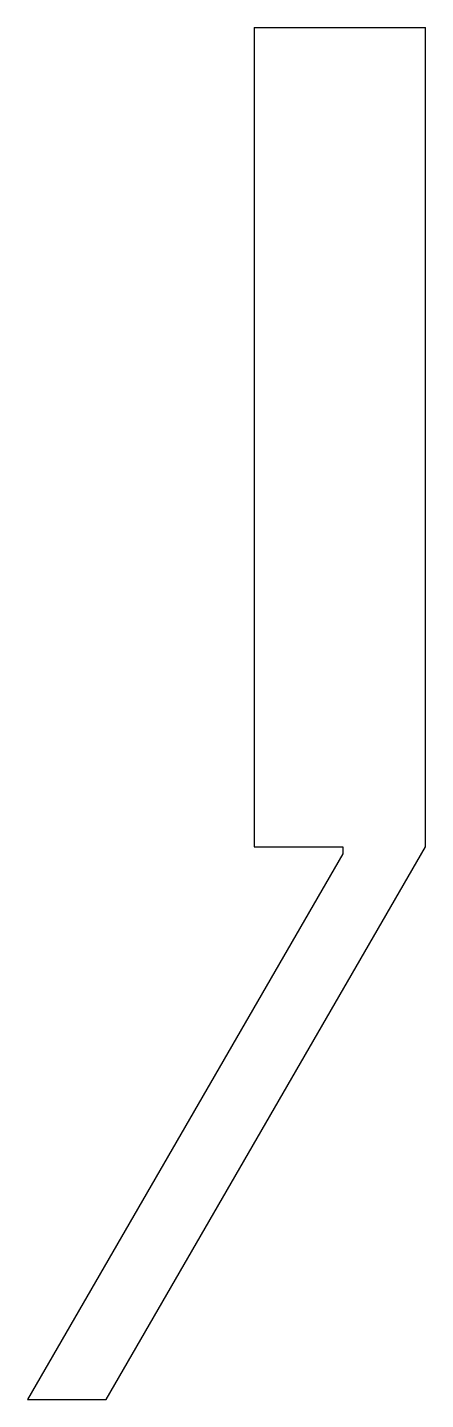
# Model space of a CAD drawing. Extents: x 4.2 to 10, y -10.1 to 10.
import ezdxf

# ---------------------------------------------------------------- set-up
doc = ezdxf.new("R2010")
doc.units = 0
doc.header["$MEASUREMENT"] = 0
doc.layers.add('MODELSKETCH_VISIBLE', color=7, linetype='CONTINUOUS')

msp = doc.modelspace()

# ---------------------------------------------------------------- linework, layer by layer
at = {"layer": 'MODELSKETCH_VISIBLE'}
for p, q in [((7.5, 10), (10.012, 10)), ((7.5, 10), (7.5, -2.01)), ((10.012, -2.01), (10.012, 10)), ((5.336, -10.11), (10.012, -2.01)), ((7.5, -2.01), (8.8, -2.01)), ((8.8, -2.01), (8.8, -2.11)), ((8.8, -2.11), (4.181, -10.11)), ((4.181, -10.11), (5.336, -10.11))]:
    msp.add_line(p, q, dxfattribs=at)

doc.saveas('drawing.dxf')
